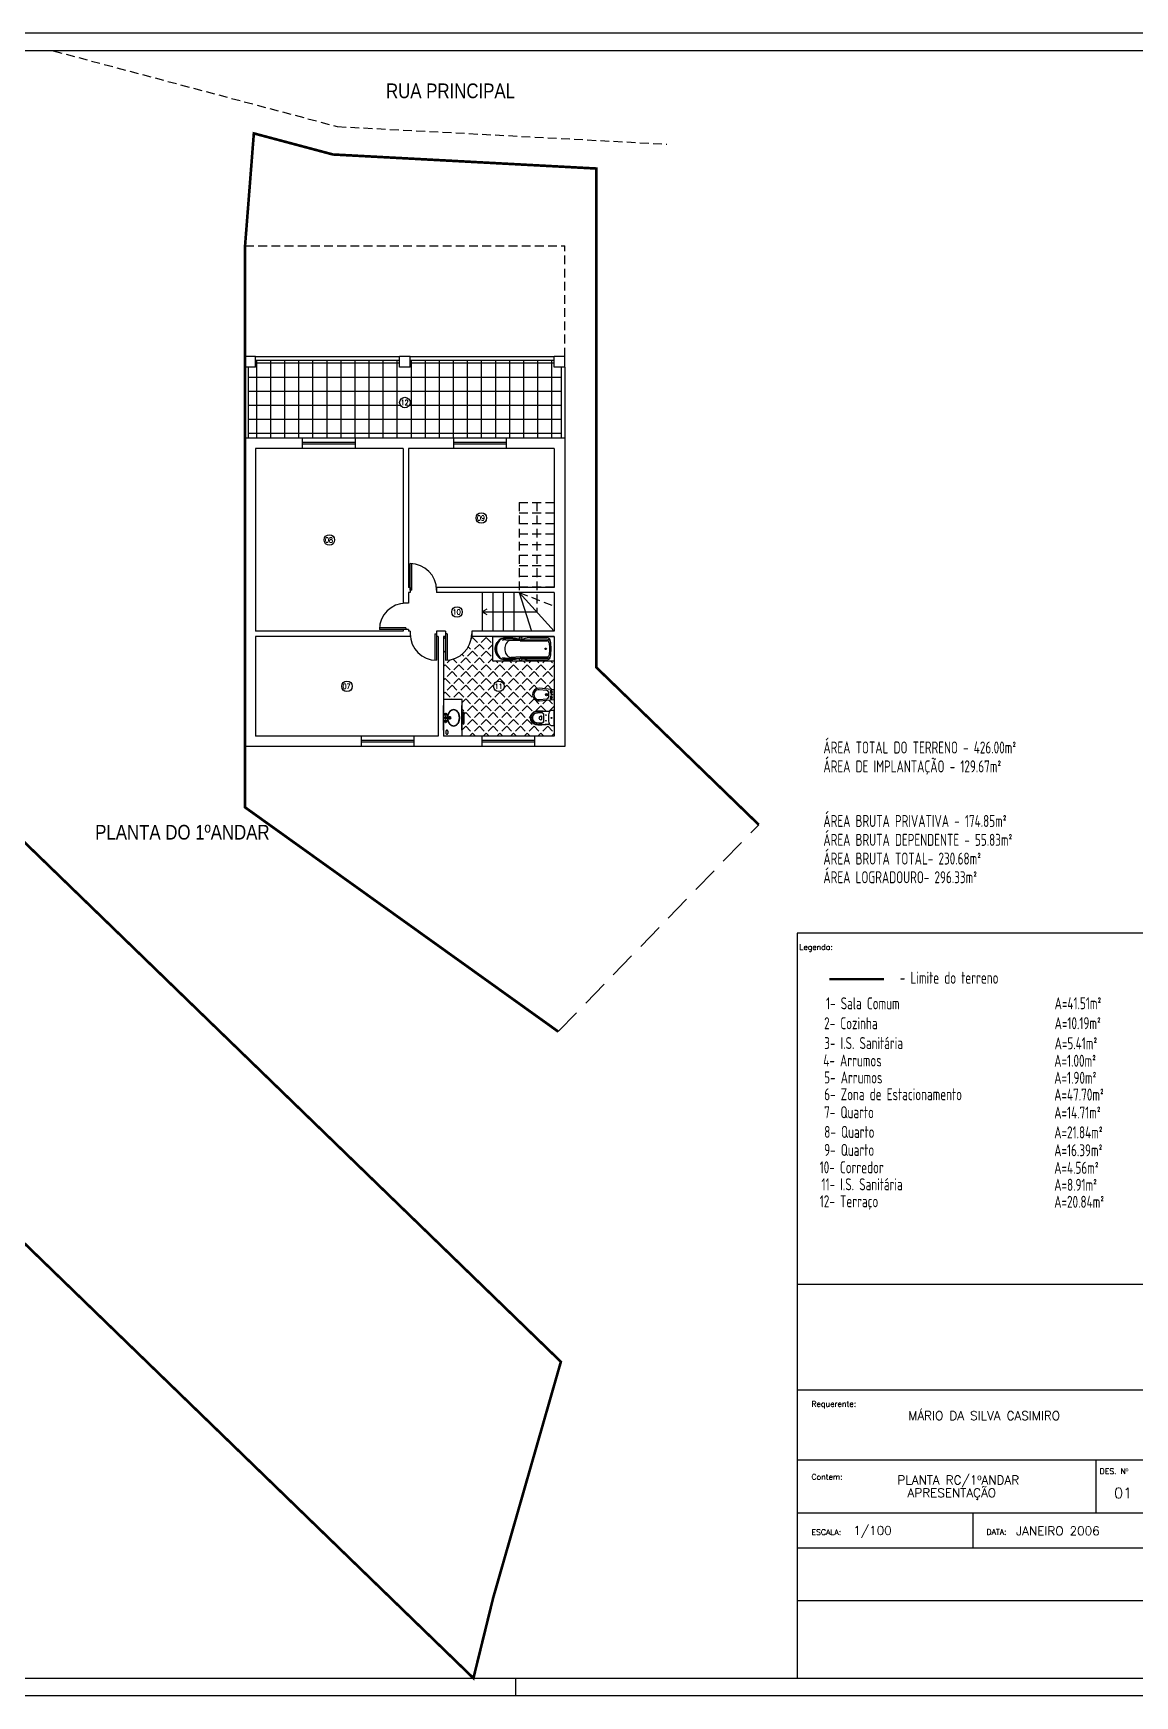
# Model space of a CAD drawing. Header units: inches. Extents: x 195 to 311, y -195 to -148.
# Drawn here: x 220.34 to 251.69, y -195.25 to -147.94 of the extents above; entities that cross this region are included whole.
import ezdxf
from ezdxf.enums import TextEntityAlignment as Align

# ---------------------------------------------------------------- set-up
doc = ezdxf.new("R2010")
doc.units = ezdxf.units.IN
doc.header["$MEASUREMENT"] = 0
for name, pattern in [('ACAD_ISO04W100', [30.5, 24, -3, 0.5, -3]), ('DASHDOT', [25.4, 12.7, -6.35, 0, -6.35]), ('HIDDEN', [0.375, 0.25, -0.125])]:
    doc.linetypes.add(name, pattern=pattern)
doc.layers.get('0').update_dxf_attribs({"linetype": 'CONTINUOUS'})
for name, color, linetype in [('AREAS', 7, 'CONTINUOUS'), ('cotas', 7, 'CONTINUOUS'), ('LEG', 7, 'CONTINUOUS'), ('LEGENDA', 7, 'CONTINUOUS'), ('LIMITE', 1, 'ACAD_ISO04W100'), ('NUMEROS', 7, 'CONTINUOUS'), ('OBJECTOS', 6, 'CONTINUOUS'), ('paredes', 2, 'CONTINUOUS'), ('PAVIMENTO', 4, 'CONTINUOUS'), ('vão', 1, 'CONTINUOUS')]:
    doc.layers.add(name, color=color, linetype=linetype)
doc.styles.add('AREAS', font='isocp.shx')
doc.styles.add('COMPARTIMENTOS', font='simplex.shx', dxfattribs={"height": 0.18})
doc.styles.add('SIMPLEX', font='SIMPLEX.SHX')
doc.styles.add('textoleg', font='swissc.ttf')

# ---------------------------------------------------------------- blocks, each defined once
blk = doc.blocks.new('A$C70504814')
at = {"layer": 'LEG'}
for p, q in [((-390.924, -47.565), (-448.924, -47.565)), ((-409.424, -94.878), (-409.424, -94.378)), ((-390.924, -94.878), (-448.924, -94.878))]:
    blk.add_line(p, q, dxfattribs=at)
at = {"layer": 'LEG', "color": 5}
for p, q in [((-391.424, -48.065), (-446.424, -48.065)), ((-401.424, -73.178), (-401.424, -94.378)), ((-391.424, -73.178), (-401.424, -73.178)), ((-391.424, -83.178), (-401.424, -83.178)), ((-391.424, -86.178), (-401.424, -86.178)), ((-391.424, -88.178), (-401.424, -88.178)), ((-392.924, -88.178), (-392.924, -89.678)), ((-391.424, -89.678), (-401.424, -89.678)), ((-396.424, -89.678), (-396.424, -90.678)), ((-391.424, -90.678), (-401.424, -90.678)), ((-391.424, -92.178), (-401.424, -92.178)), ((-446.424, -94.378), (-391.424, -94.378))]:
    blk.add_line(p, q, dxfattribs=at)
at = {"layer": 'LEG', "linetype": 'Continuous'}
blk.add_line((-401.424, -92.178), (-401.424, -92.178), dxfattribs=at)
at = {"layer": 'LEG', "linetype": 'Continuous', "style": 'COMPARTIMENTOS'}
for s, p in [('Legenda:', (-401.359, -73.652)), ('Requerente:', (-401.012, -86.653)), ('DES. Nº', (-392.812, -88.567)), ('Contem:', (-401.012, -88.728)), ('ESCALA:', (-401.012, -90.302)), ('DATA:', (-396.032, -90.295))]:
    blk.add_text(s, height=0.16, dxfattribs=at).set_placement(p)
for tag, p in [('REQUERENTE', (-397.572, -87.031)), ('REQUERENTE', (-397.572, -87.419)), ('CONTEM', (-397.91, -88.862)), ('CONTEM', (-397.91, -89.227)), ('ESCALA', (-399.823, -90.3)), ('DATA', (-395.19, -90.311))]:
    blk.add_attdef(tag, p, '', height=0.25, dxfattribs=at)
at = {"layer": 'LEG', "color": 5, "style": 'COMPARTIMENTOS'}
blk.add_attdef('NUMERO', (-392.401, -89.257), '', height=0.3, dxfattribs=at)
blk = doc.blocks.new('ba-200')
for p, q in [((-0.789, 0.011), (-0.789, 1.989)), ((-0.777, 2), (0, 2)), ((-0.744, 1.218), (-0.744, 1.763)), ((-0.687, 0.423), (-0.687, 1.791)), ((-0.652, 0.894), (-0.652, 1.753)), ((-0.126, 0.894), (-0.126, 1.753)), ((-0.09, 0.423), (-0.09, 1.791)), ((-0.033, 1.218), (-0.033, 1.763)), ((0.011, 1.989), (0.011, 0.011)), ((-0.687, 0.897), (-0.687, 0.912)), ((-0.652, 0.894), (-0.664, 0.6)), ((-0.126, 0.894), (-0.113, 0.6)), ((-0.09, 0.897), (-0.09, 0.912)), ((0, 0), (-0.777, 0))]:
    blk.add_line(p, q)
blk.add_lwpolyline([(-0.415, 1.884, -0.338364), (-0.415, 1.885, -0.038384), (-0.408, 1.886, -0.0164), (-0.4, 1.887, -0.011665), (-0.389, 1.887, -0.011665), (-0.379, 1.887, -0.0164), (-0.371, 1.886, -0.038384), (-0.364, 1.885, -0.338364), (-0.363, 1.884, -0.338364), (-0.364, 1.884, -0.038384), (-0.371, 1.882, -0.0164), (-0.379, 1.882, -0.011665), (-0.389, 1.881, -0.011665), (-0.4, 1.882, -0.0164), (-0.408, 1.882, -0.038384), (-0.415, 1.884, -0.338364)], format="xyb", close=True)
for centre, radius in [((-0.389, 1.722), 0.0245), ((-0.739, 0.911), 0.0376), ((-0.039, 0.911), 0.0376)]:
    blk.add_circle(centre, radius)
for centre, radius, start, end in [((-0.777, 1.989), 0.0113, 90, 180), ((-0.627, 1.763), 0.118, 97.7548, 180), ((-0.593, 1.791), 0.0941, 122.6315, 180), ((-0.558, 1.753), 0.0941, 95.5499, 180), ((-0.389, 0.014), 1.882, 90, 97.7548), ((-0.389, 0.014), 1.841, 90, 95.5499), ((-0.389, 0.014), 1.882, 82.2452, 90), ((-0.389, 0.014), 1.841, 84.4501, 90), ((-0.22, 1.753), 0.0941, 0, 84.4501), ((-0.151, 1.763), 0.118, 0, 82.2452), ((-0.184, 1.791), 0.0941, 0, 57.3685), ((0, 1.989), 0.0113, 0, 90), ((0, 1.218), 0.744, 180, 195.5065), ((-0.777, 1.218), 0.744, 344.4935, 0), ((0.9, 0.472), 1.647, 170.7933, 181.7064), ((0.9, 0.472), 1.628, 170.7933, 181.7064), ((-2.027, 0.946), 1.318, 350.7933, 353.7512), ((-0.221, 1.166), 0.518, 196.5524, 203.0315), ((-0.483, 0.777), 0.235, 150.9322, 173.7512), ((-0.819, 0.912), 0.132, 0, 23.0315), ((-0.698, 0.897), 0.0113, 330.9322, 0), ((-0.49, 0.593), 0.174, 177.6277, 244.1717), ((-0.287, 0.593), 0.174, 295.8283, 2.3723), ((0.041, 0.912), 0.132, 156.9685, 180), ((-0.079, 0.897), 0.0113, 180, 209.0678), ((-0.295, 0.777), 0.235, 6.2488, 29.0678), ((-0.556, 1.166), 0.518, 336.9685, 343.4476), ((-1.677, 0.472), 1.628, 358.2936, 9.2067), ((1.249, 0.946), 1.318, 186.2488, 189.2067), ((-1.677, 0.472), 1.647, 358.2936, 9.2067), ((-0.777, 0.011), 0.0113, 180, 270), ((-0.464, 0.423), 0.282, 180, 242.7971), ((-0.435, 0.42), 0.324, 204.9978, 255.6103), ((-0.458, 0.508), 0.282, 197.3648, 222.3863), ((-0.435, 0.42), 0.311, 201.8803, 255.6103), ((-0.405, 0.423), 0.282, 180, 201.9431), ((-0.346, 0.505), 0.447, 235.8685, 255.0291), ((-0.389, 0.569), 0.447, 242.7971, 270), ((-0.389, 0.802), 0.407, 244.1717, 270), ((-0.389, 0.602), 0.512, 255.6103, 270), ((-0.389, 0.602), 0.499, 255.6103, 270), ((-0.389, 0.346), 0.282, 255.0291, 284.9709), ((-0.389, 0.802), 0.407, 270, 295.8283), ((-0.389, 0.569), 0.447, 270, 297.2029), ((-0.389, 0.602), 0.499, 270, 284.3897), ((-0.389, 0.602), 0.512, 270, 284.3897), ((-0.431, 0.505), 0.447, 284.9709, 304.1315), ((-0.342, 0.42), 0.311, 284.3897, 338.1197), ((-0.342, 0.42), 0.324, 284.3897, 335.0022), ((-0.313, 0.423), 0.282, 297.2029, 0), ((-0.373, 0.423), 0.282, 338.0569, 0), ((-0.319, 0.508), 0.282, 317.6137, 342.6352), ((0, 0.011), 0.0113, 270, 0)]:
    blk.add_arc(centre, radius, start, end)
blk = doc.blocks.new('bid')
at = {"layer": 'OBJECTOS'}
for p, q in [((-0.094, -0.065), (-0.101, -0.072)), ((-0.101, -0.099), (-0.094, -0.106)), ((-0.091, -0.068), (-0.098, -0.075)), ((-0.098, -0.096), (-0.091, -0.103)), ((-0.062, -0.075), (-0.069, -0.068)), ((-0.069, -0.103), (-0.062, -0.096)), ((-0.059, -0.072), (-0.066, -0.065)), ((-0.066, -0.106), (-0.059, -0.099)), ((0.059, -0.072), (0.066, -0.065)), ((0.066, -0.106), (0.059, -0.099)), ((0.062, -0.075), (0.069, -0.068)), ((0.069, -0.103), (0.062, -0.096)), ((0.091, -0.068), (0.098, -0.075)), ((0.098, -0.096), (0.091, -0.103)), ((0.094, -0.065), (0.101, -0.072)), ((0.101, -0.099), (0.094, -0.106))]:
    blk.add_line(p, q, dxfattribs=at)
for points in [[(-0.14, 0), (-0.179, -0.423, 1.096946), (0.179, -0.423), (0.14, 0)], [(0.139, -0.427), (0.12, -0.215, 0.293275), (0.08, -0.164, 0.170265), (-0.08, -0.164, 0.293275), (-0.12, -0.215), (-0.139, -0.427, 1.096946)]]:
    blk.add_lwpolyline(points, format="xyb", close=True, dxfattribs=at)
for centre, radius in [((-0.08, -0.085), 0.015), ((-0.08, -0.085), 0.011), ((0, -0.219), 0.0316), ((0, -0.219), 0.0216), ((0, -0.069), 0.0198), ((0.08, -0.085), 0.015), ((0.08, -0.085), 0.011)]:
    blk.add_circle(centre, radius, dxfattribs=at)
for centre, radius, start, end in [((-0.08, -0.085), 0.0305, 149.2108, 210.7892), ((-0.101, -0.064), 0.0075, 356.8103, 273.1897), ((-0.101, -0.107), 0.0075, 86.8103, 3.1897), ((-0.08, -0.085), 0.0255, 147.4537, 212.5463), ((-0.096, -0.07), 0.00533, 200.5622, 249.4378), ((-0.096, -0.101), 0.00533, 110.5622, 159.4378), ((-0.094, -0.074), 0.00412, 187.6495, 262.3505), ((-0.094, -0.096), 0.00412, 97.6495, 172.3505), ((-0.08, -0.085), 0.0305, 59.2108, 120.7892), ((-0.08, -0.085), 0.0305, 239.2108, 300.7892), ((-0.08, -0.085), 0.0255, 57.4537, 122.5463), ((-0.096, -0.07), 0.00533, 20.5622, 69.4378), ((-0.096, -0.101), 0.00533, 290.5622, 339.4378), ((-0.08, -0.085), 0.0255, 237.4537, 302.5463), ((-0.091, -0.072), 0.00412, 7.6495, 82.3505), ((-0.091, -0.099), 0.00412, 277.6495, 352.3505), ((-0.069, -0.072), 0.00412, 97.6495, 172.3505), ((-0.069, -0.099), 0.00412, 187.6495, 262.3505), ((-0.064, -0.07), 0.00533, 110.5622, 159.4378), ((-0.064, -0.101), 0.00533, 200.5622, 249.4378), ((-0.059, -0.064), 0.0075, 266.8103, 183.1897), ((-0.066, -0.074), 0.00412, 277.6495, 352.3505), ((-0.066, -0.096), 0.00412, 7.6495, 82.3505), ((-0.059, -0.107), 0.0075, 176.8103, 93.1897), ((-0.064, -0.07), 0.00533, 290.5622, 339.4378), ((-0.064, -0.101), 0.00533, 20.5622, 69.4378), ((-0.08, -0.085), 0.0255, 327.4537, 32.5463), ((-0.08, -0.085), 0.0305, 329.2108, 30.7892), ((0.08, -0.085), 0.0305, 149.2108, 210.7892), ((0.059, -0.064), 0.0075, 356.8103, 273.1897), ((0.059, -0.107), 0.0075, 86.8103, 3.1897), ((0.08, -0.085), 0.0255, 147.4537, 212.5463), ((0.064, -0.07), 0.00533, 200.5622, 249.4378), ((0.064, -0.101), 0.00533, 110.5622, 159.4378), ((0.066, -0.074), 0.00412, 187.6495, 262.3505), ((0.066, -0.096), 0.00412, 97.6495, 172.3505), ((0.08, -0.085), 0.0305, 59.2108, 120.7892), ((0.08, -0.085), 0.0305, 239.2108, 300.7892), ((0.08, -0.085), 0.0255, 57.4537, 122.5463), ((0.064, -0.07), 0.00533, 20.5622, 69.4378), ((0.064, -0.101), 0.00533, 290.5622, 339.4378), ((0.08, -0.085), 0.0255, 237.4537, 302.5463), ((0.069, -0.072), 0.00412, 7.6495, 82.3505), ((0.069, -0.099), 0.00412, 277.6495, 352.3505), ((0.091, -0.072), 0.00412, 97.6495, 172.3505), ((0.091, -0.099), 0.00412, 187.6495, 262.3505), ((0.096, -0.07), 0.00533, 110.5622, 159.4378), ((0.096, -0.101), 0.00533, 200.5622, 249.4378), ((0.101, -0.064), 0.0075, 266.8103, 183.1897), ((0.094, -0.074), 0.00412, 277.6495, 352.3505), ((0.094, -0.096), 0.00412, 7.6495, 82.3505), ((0.101, -0.107), 0.0075, 176.8103, 93.1897), ((0.096, -0.07), 0.00533, 290.5622, 339.4378), ((0.096, -0.101), 0.00533, 20.5622, 69.4378), ((0.08, -0.085), 0.0255, 327.4537, 32.5463), ((0.08, -0.085), 0.0305, 329.2108, 30.7892)]:
    blk.add_arc(centre, radius, start, end, dxfattribs=at)
blk = doc.blocks.new('At-in')
for p, q in [((-0.215, -0.003), (-0.215, -0.06)), ((-0.05, -0.387), (-0.05, -0.372)), ((0.05, -0.387), (0.05, -0.372))]:
    blk.add_line(p, q)
blk.add_lwpolyline([(0, 0), (-0.209, 0, 0.414214), (-0.215, -0.006), (-0.215, -0.064, 0.238984), (-0.178, -0.136, 0.001601), (-0.184, -0.232, -0.004472), (-0.19, -0.312, 0.032048), (-0.194, -0.466, 0.043048), (-0.186, -0.534, 0.354689), (0, -0.685, 0.354689), (0.186, -0.534, 0.043048), (0.194, -0.466, 0.032048), (0.19, -0.312, -0.004472), (0.184, -0.232, 0.001601), (0.178, -0.136, 0.238984), (0.215, -0.064), (0.215, -0.006, 0.414214), (0.209, 0)], format="xyb", close=True)
for centre, radius in [((-0.08, -0.237), 0.008), ((0, -0.082), 0.0135), ((0.08, -0.237), 0.008)]:
    blk.add_circle(centre, radius)
for centre, radius, start, end in [((5.314, -0.471), 5.5, 177.3915, 178.9884), ((1.115, -0.394), 1.3, 179.1057, 182.1231), ((0.266, -0.431), 0.45, 181.5343, 192.2894), ((14.807, -0.845), 15, 177.2953, 177.6147), ((-0.125, -0.064), 0.09, 233.7626, 245.9848), ((-0.08, 0.037), 0.2, 245.9849, 266.4616), ((-0.082, -0.36), 0.065, 93.2577, 178.8163), ((5.314, -0.471), 5.462, 178.8163, 178.9884), ((1.115, -0.394), 1.262, 179.1057, 182.1231), ((0.266, -0.431), 0.412, 181.5343, 192.2894), ((-0.082, -0.36), 0.06, 93.2577, 178.8163), ((5.314, -0.471), 5.457, 178.8163, 178.9884), ((1.115, -0.394), 1.257, 179.1057, 182.1231), ((0.266, -0.431), 0.407, 181.5343, 192.2894), ((0, 1.335), 1.5, 266.4616, 270), ((0, -1.793), 1.5, 86.7423, 93.2577), ((0, -1.793), 1.495, 86.7423, 93.2577), ((-0.035, -0.372), 0.015, 97.0541, 180), ((0, -0.387), 0.05, 180, 0), ((0, -0.655), 0.3, 82.9459, 97.0541), ((0, 1.335), 1.5, 270, 273.5384), ((0.035, -0.372), 0.015, 0, 82.9459), ((0.082, -0.36), 0.065, 1.1837, 86.7423), ((0.082, -0.36), 0.06, 1.1837, 86.7423), ((0.08, 0.037), 0.2, 273.5384, 294.0151), ((-0.266, -0.431), 0.407, 347.7106, 358.4657), ((-0.266, -0.431), 0.412, 347.7106, 358.4657), ((-1.115, -0.394), 1.257, 357.8769, 0.8943), ((-5.314, -0.471), 5.457, 1.0116, 1.1837), ((-1.115, -0.394), 1.262, 357.8769, 0.8943), ((-5.314, -0.471), 5.462, 1.0116, 1.1837), ((0.125, -0.064), 0.09, 294.0152, 306.2374), ((-0.266, -0.431), 0.45, 347.7106, 358.4657), ((-14.807, -0.845), 15, 2.3853, 2.7047), ((-5.314, -0.471), 5.5, 1.0116, 2.6085), ((-1.115, -0.394), 1.3, 357.8769, 0.8943), ((0, -0.489), 0.178, 192.2894, 270), ((0, -0.489), 0.14, 192.2894, 270), ((0, -0.489), 0.135, 192.2894, 270), ((0, -0.489), 0.135, 270, 347.7106), ((0, -0.489), 0.14, 270, 347.7106), ((0, -0.489), 0.178, 270, 347.7106)]:
    blk.add_arc(centre, radius, start, end)
blk = doc.blocks.new('numeros')
at = {"layer": 'NUMEROS'}
blk.add_circle((0.009, -0.033), 0.15, dxfattribs=at)
at = {"layer": 'NUMEROS', "style": 'SIMPLEX', "width": 0.75}
blk.add_attdef('NUMERO', text='', height=0.15, dxfattribs=at).set_placement((-0.002, -0.109), align=Align.CENTER)

msp = doc.modelspace()

# ---------------------------------------------------------------- hatches: boundary and pattern name
at = {"layer": 'PAVIMENTO', "linetype": 'Continuous'}
h = msp.add_hatch(dxfattribs=at)
h.set_pattern_fill('NET', color=256, scale=3.2, angle=270, style=0)
h.set_pattern_definition([(270, (532.3039, 93.87867), (0.4, -7e-17), []), (0, (532.3039, 93.87867), (1e-16, 0.4), [])])
h.paths.add_polyline_path([(235.371, -157.438), (235.171, -157.438), (235.171, -157.238), (231.071, -157.238), (231.071, -157.438), (230.771, -157.438), (230.771, -157.238), (226.671, -157.238), (226.671, -157.438), (226.471, -157.438), (226.471, -159.458), (228.001, -159.458), (229.501, -159.458), (232.301, -159.458), (233.801, -159.458), (235.371, -159.458)])
h.paths.add_polyline_path([(230.771, -158.448, -1), (231.071, -158.448, -1)], flags=16)
h.paths.add_polyline_path([(230.816, -158.561), (231.003, -158.561), (231.003, -158.336), (230.816, -158.336)], flags=24)
at = {"layer": 'PAVIMENTO'}
h = msp.add_hatch(dxfattribs=at)
h.set_pattern_fill('ANGLE', color=256, angle=225, style=0)
h.set_pattern_definition([(225, (532.3039, 93.87867), (0.19445436, -0.19445436), [0.2, -0.075]), (315, (532.3039, 93.87867), (0.19445436, 0.19445436), [0.2, -0.075])])
h.paths.add_polyline_path([(235.171, -166.9), (234.748, -166.94, -1.096946), (234.748, -166.581), (235.171, -166.62), (235.171, -165.808), (233.421, -165.808), (233.421, -165.108), (232.817, -165.108, -0.38517), (232.071, -165.783), (232.071, -165.108), (232.021, -165.108), (232.021, -166.902), (232.546, -166.902), (232.546, -167.24), (232.554, -167.24), (232.554, -167.26, 0.04075), (232.587, -167.265, -1.104876), (232.604, -167.277), (232.604, -167.563, -1.104876), (232.587, -167.575, 0.04075), (232.554, -167.58), (232.554, -167.6), (232.546, -167.6), (232.546, -167.938), (233.111, -167.938), (234.611, -167.938), (235.171, -167.938), (235.171, -167.638), (235.108, -167.638, -0.238984), (235.035, -167.601, -0.001601), (234.939, -167.607, 0.004472), (234.859, -167.613, -0.032048), (234.705, -167.617, -0.043048), (234.637, -167.609, -0.354689), (234.486, -167.423, -0.354689), (234.637, -167.237, -0.043048), (234.705, -167.229, -0.032048), (234.859, -167.233, 0.004472), (234.939, -167.239, -0.001601), (235.035, -167.245, -0.238984), (235.108, -167.208), (235.171, -167.208)])
h.paths.add_polyline_path([(233.446, -166.523, -1), (233.746, -166.523, -1)], flags=16)
h.paths.add_polyline_path([(233.467, -166.636), (233.702, -166.636), (233.702, -166.411), (233.467, -166.411)], flags=24)

# ---------------------------------------------------------------- linework, layer by layer
at = {"layer": 'cotas', "linetype": 'HIDDEN', "ltscale": 3}
msp.add_line((235.285, -176.351), (240.99, -170.461), dxfattribs=at)
at = {"layer": 'LIMITE', "linetype": 'DASHDOT', "ltscale": 0.1, "const_width": 0.075}
msp.add_lwpolyline([(213.872, -176.351), (204.958, -169.968), (204.958, -165.988), (204.958, -153.988), (205.208, -150.788), (207.458, -151.388), (214.958, -151.788), (214.958, -165.988), (235.359, -185.746), (233.435, -192.455), (232.87, -194.751)], close=True, dxfattribs=at)
for points in [[(235.285, -176.351), (226.371, -169.968), (226.371, -165.988), (226.371, -153.988), (226.621, -150.788), (228.871, -151.388), (236.371, -151.788), (236.371, -165.988), (240.99, -170.461)], [(243.001, -174.858), (244.552, -174.858)]]:
    msp.add_lwpolyline(points, dxfattribs=at)
at = {"layer": 'OBJECTOS'}
for p, q in [((232.546, -166.902), (232.021, -166.902)), ((232.031, -167.938), (232.031, -166.902)), ((232.546, -167.938), (232.546, -166.902)), ((232.021, -167.775), (232.021, -167.065)), ((232.021, -167.065), (232.031, -167.065)), ((232.188, -167.407), (232.178, -167.407)), ((232.188, -167.432), (232.178, -167.432)), ((232.536, -167.775), (232.536, -167.065)), ((232.536, -167.065), (232.546, -167.065)), ((232.554, -167.24), (232.546, -167.24)), ((232.554, -167.3), (232.546, -167.3)), ((232.554, -167.24), (232.554, -167.3)), ((232.589, -167.277), (232.604, -167.277)), ((232.589, -167.563), (232.589, -167.277)), ((232.604, -167.563), (232.604, -167.277)), ((232.021, -167.775), (232.031, -167.775)), ((232.536, -167.775), (232.546, -167.775)), ((232.554, -167.54), (232.546, -167.54)), ((232.554, -167.6), (232.546, -167.6)), ((232.554, -167.54), (232.554, -167.6)), ((232.589, -167.563), (232.604, -167.563))]:
    msp.add_line(p, q, dxfattribs=at)
for points in [[(232.068, -167.315, -0.092006), (232.054, -167.313, 0.22555), (232.049, -167.314, 0.545507), (232.049, -167.326, 0.22555), (232.054, -167.326, -0.091872), (232.068, -167.324)], [(232.105, -167.406, 0.074665), (232.1, -167.399, 0.102013), (232.091, -167.392, 0.108254), (232.081, -167.39, 0.108254), (232.071, -167.392, 0.102013), (232.062, -167.399, 0.094273), (232.056, -167.408, 0.089446), (232.054, -167.42, 0.089446), (232.056, -167.432, 0.094273), (232.062, -167.441, 0.102013), (232.071, -167.448, 0.108254), (232.081, -167.45, 0.108254), (232.091, -167.448, 0.102013), (232.1, -167.441, 0.062865), (232.105, -167.435, 0.089446)], [(232.082, -167.404, 0.012114), (232.081, -167.404, 0.095957), (232.075, -167.405, 0.097405), (232.07, -167.409, 0.099526), (232.066, -167.414, 0.101079), (232.065, -167.42, 0.101079), (232.066, -167.426, 0.099526), (232.07, -167.431, 0.097405), (232.075, -167.434, 0.095957), (232.081, -167.436, 0.012114), (232.082, -167.436, 0.097405)], [(232.077, -167.307, 0.092006), (232.075, -167.293, -0.22555), (232.075, -167.288, -0.545507), (232.087, -167.288, -0.22555), (232.088, -167.293, 0.091872), (232.086, -167.307)], [(232.077, -167.333, -0.092006), (232.075, -167.347, 0.22555), (232.075, -167.352, 0.545507), (232.087, -167.352, 0.22555), (232.088, -167.347, -0.091872), (232.086, -167.333)], [(232.077, -167.507, 0.092006), (232.075, -167.493, -0.22555), (232.075, -167.488, -0.545507), (232.087, -167.488, -0.22555), (232.088, -167.493, 0.091872), (232.086, -167.507)], [(232.094, -167.315, 0.092006), (232.108, -167.313, -0.22555), (232.113, -167.314, -0.545507), (232.113, -167.326, -0.22555), (232.108, -167.326, 0.091872), (232.094, -167.324)], [(232.131, -167.432, 0.064197), (232.145, -167.512, 0.084664), (232.181, -167.585, 0.10637), (232.241, -167.638, 0.129253), (232.306, -167.655, 0.129253), (232.371, -167.638, 0.10637), (232.431, -167.585, 0.084664), (232.468, -167.512, 0.073859), (232.481, -167.42, 0.073859), (232.468, -167.328, 0.084664), (232.431, -167.255, 0.10637), (232.371, -167.202, 0.129253), (232.306, -167.185, 0.129253), (232.241, -167.202, 0.10637), (232.181, -167.255, 0.084664), (232.145, -167.328, 0.064197), (232.131, -167.408, 0.073859)], [(232.141, -167.432, 0.064281), (232.154, -167.509, 0.084664), (232.189, -167.579, 0.10637), (232.246, -167.629, 0.129253), (232.306, -167.645, 0.129253), (232.366, -167.629, 0.10637), (232.423, -167.579, 0.084664), (232.458, -167.509, 0.073859), (232.471, -167.42, 0.073859), (232.458, -167.331, 0.084664), (232.423, -167.261, 0.10637), (232.366, -167.211, 0.129253), (232.306, -167.195, 0.129253), (232.246, -167.211, 0.10637), (232.189, -167.261, 0.084664), (232.154, -167.331, 0.064282), (232.141, -167.408, 0.073859)], [(232.068, -167.515, -0.092006), (232.054, -167.513, 0.22555), (232.049, -167.514, 0.545507), (232.049, -167.526, 0.22555), (232.054, -167.526, -0.091872), (232.068, -167.524)], [(232.077, -167.533, -0.092006), (232.075, -167.547, 0.22555), (232.075, -167.552, 0.545507), (232.087, -167.552, 0.22555), (232.088, -167.547, -0.091872), (232.086, -167.533)], [(232.094, -167.515, 0.092006), (232.108, -167.513, -0.22555), (232.113, -167.514, -0.545507), (232.113, -167.526, -0.22555), (232.108, -167.526, 0.091872), (232.094, -167.524)]]:
    msp.add_lwpolyline(points, format="xyb", dxfattribs=at)
msp.add_lwpolyline([(232.151, -167.83, 0.05934), (232.148, -167.806, 0.072877), (232.141, -167.787, 0.106718), (232.128, -167.774, 0.155603), (232.116, -167.77, 0.155603), (232.104, -167.774, 0.106718), (232.091, -167.787, 0.072877), (232.084, -167.806, 0.05934), (232.081, -167.83, 0.05934), (232.084, -167.854, 0.072877), (232.091, -167.872, 0.106718), (232.104, -167.886, 0.155603), (232.116, -167.89, 0.155603), (232.128, -167.886, 0.106718), (232.141, -167.872, 0.072877), (232.148, -167.854, 0.05934)], format="xyb", close=True, dxfattribs=at)
for centre, radius in [((232.081, -167.32), 0.035), ((232.081, -167.52), 0.035), ((232.081, -167.32), 0.0135), ((232.078, -167.42), 0.01), ((232.081, -167.52), 0.0135)]:
    msp.add_circle(centre, radius, dxfattribs=at)
for centre, radius, start, end in [((232.081, -167.32), 0.0165, 105.918, 164.082), ((232.081, -167.32), 0.0165, 195.9198, 254.082), ((232.202, -166.058), 1.351, 264.858, 268.974), ((232.202, -168.782), 1.351, 91.026, 95.142), ((232.081, -167.32), 0.0165, 15.918, 74.0802), ((232.081, -167.32), 0.0165, 285.9198, 344.0802), ((232.201, -167.42), 0.033, 198.8657, 161.1343), ((232.178, -167.42), 0.0125, 238.2871, 121.7129), ((232.178, -167.42), 0.0105, 270, 90), ((232.201, -167.42), 0.023, 212.9207, 147.0793), ((232.188, -167.42), 0.0125, 270, 90), ((232.601, -167.058), 0.207, 256.8038, 266.1379), ((232.601, -167.482), 0.207, 93.8621, 103.1962), ((232.596, -167.27), 0.01, 23.2314, 221.4096), ((232.596, -167.27), 0.01, 318.5904, 17.2216), ((232.081, -167.52), 0.0165, 105.918, 164.082), ((232.081, -167.52), 0.0165, 195.9198, 254.082), ((232.081, -167.52), 0.0165, 15.918, 74.0802), ((232.081, -167.52), 0.0165, 285.9198, 344.0802), ((232.601, -167.358), 0.207, 256.8038, 266.1379), ((232.601, -167.782), 0.207, 93.8621, 103.1962), ((232.596, -167.57), 0.01, 138.5904, 17.2216), ((232.596, -167.57), 0.01, 23.2314, 41.4096)]:
    msp.add_arc(centre, radius, start, end, dxfattribs=at)
at = {"layer": 'paredes'}
for p, q in [((226.671, -157.138), (226.371, -157.138)), ((226.371, -157.438), (226.371, -157.138)), ((226.671, -157.438), (226.371, -157.438)), ((226.671, -157.438), (226.671, -157.138)), ((231.071, -157.138), (230.771, -157.138)), ((230.771, -157.438), (230.771, -157.138)), ((231.071, -157.438), (230.771, -157.438)), ((231.071, -157.438), (231.071, -157.138)), ((235.471, -157.138), (235.171, -157.138)), ((235.171, -157.438), (235.171, -157.138)), ((235.471, -157.438), (235.171, -157.438)), ((235.471, -157.438), (235.471, -157.138)), ((226.371, -159.458), (226.371, -168.238)), ((228.001, -159.458), (226.371, -159.458)), ((226.671, -159.758), (226.671, -164.958)), ((228.001, -159.758), (226.671, -159.758)), ((228.001, -159.458), (228.001, -159.758)), ((229.501, -159.458), (229.501, -159.758)), ((232.301, -159.458), (229.501, -159.458)), ((230.871, -159.758), (229.501, -159.758)), ((230.871, -159.758), (230.871, -164.158)), ((231.021, -159.758), (231.021, -163.708)), ((232.301, -159.758), (231.021, -159.758)), ((232.301, -159.458), (232.301, -159.758)), ((233.801, -159.458), (233.801, -159.758)), ((235.471, -159.458), (233.801, -159.458)), ((235.171, -159.758), (233.801, -159.758)), ((235.171, -159.758), (235.171, -163.708)), ((235.471, -159.458), (235.471, -168.238)), ((231.021, -164.158), (230.871, -164.158)), ((231.071, -163.708), (231.021, -163.708)), ((231.021, -163.858), (231.021, -164.158)), ((231.071, -163.858), (231.021, -163.858)), ((231.071, -163.708), (231.071, -163.858)), ((231.821, -163.708), (231.821, -163.858)), ((235.171, -163.708), (231.821, -163.708)), ((235.171, -163.858), (231.821, -163.858)), ((235.171, -163.858), (235.171, -164.958)), ((230.871, -164.958), (226.671, -164.958)), ((226.671, -165.108), (226.671, -167.938)), ((231.071, -165.108), (226.671, -165.108)), ((230.871, -164.908), (230.871, -164.958)), ((231.021, -164.908), (230.871, -164.908)), ((231.021, -164.908), (231.021, -164.958)), ((231.071, -164.958), (231.021, -164.958)), ((231.071, -164.958), (231.071, -165.108)), ((231.821, -164.958), (231.821, -165.108)), ((232.071, -164.958), (231.821, -164.958)), ((231.871, -165.108), (231.821, -165.108)), ((231.871, -165.108), (231.871, -167.938)), ((232.021, -165.108), (232.021, -167.938)), ((232.071, -165.108), (232.021, -165.108)), ((232.071, -164.958), (232.071, -165.108)), ((232.821, -164.958), (232.821, -165.108)), ((235.171, -164.958), (232.821, -164.958)), ((235.171, -165.108), (232.821, -165.108)), ((235.171, -165.108), (235.171, -167.938)), ((229.671, -167.938), (226.671, -167.938)), ((229.671, -167.938), (229.671, -168.238)), ((231.171, -167.938), (231.171, -168.238)), ((231.871, -167.938), (231.171, -167.938)), ((233.111, -167.938), (232.021, -167.938)), ((233.111, -167.938), (233.111, -168.238)), ((234.611, -167.938), (234.611, -168.238)), ((235.171, -167.938), (234.611, -167.938)), ((229.671, -168.238), (226.371, -168.238)), ((233.111, -168.238), (231.171, -168.238)), ((235.471, -168.238), (234.611, -168.238))]:
    msp.add_line(p, q, dxfattribs=at)
at = {"layer": 'vão', "linetype": 'HIDDEN'}
for p, q in [((226.371, -153.988), (235.471, -153.988)), ((226.371, -157.138), (226.371, -153.988)), ((235.471, -157.138), (235.471, -153.988)), ((234.171, -161.288), (234.171, -163.858)), ((234.171, -161.288), (235.171, -161.288)), ((234.671, -161.288), (234.671, -164.408)), ((234.171, -161.588), (235.171, -161.588)), ((234.171, -161.888), (235.171, -161.888)), ((234.171, -162.188), (235.171, -162.188)), ((234.171, -162.488), (235.171, -162.488)), ((234.171, -162.788), (235.171, -162.788)), ((234.171, -163.088), (235.171, -163.088)), ((234.171, -163.388), (235.171, -163.388)), ((234.171, -163.688), (235.171, -163.688)), ((234.171, -163.858), (235.171, -164.238))]:
    msp.add_line(p, q, dxfattribs=at)
at = {"layer": 'vão'}
for p, q in [((226.371, -159.458), (226.371, -157.438)), ((226.471, -159.458), (226.471, -157.438)), ((226.671, -157.138), (230.771, -157.138)), ((226.671, -157.238), (230.771, -157.238)), ((231.071, -157.138), (235.171, -157.138)), ((231.071, -157.238), (235.171, -157.238)), ((235.371, -157.438), (235.371, -159.458)), ((235.471, -157.438), (235.471, -159.458)), ((229.501, -159.458), (228.001, -159.458)), ((229.501, -159.583), (228.001, -159.583)), ((229.501, -159.633), (228.001, -159.633)), ((229.501, -159.758), (228.001, -159.758)), ((233.801, -159.458), (232.301, -159.458)), ((233.801, -159.583), (232.301, -159.583)), ((233.801, -159.633), (232.301, -159.633)), ((233.801, -159.758), (232.301, -159.758)), ((231.071, -163.783), (231.071, -163.033)), ((231.121, -163.783), (231.121, -163.035)), ((231.121, -163.783), (231.071, -163.783)), ((233.121, -163.858), (233.121, -164.958)), ((233.421, -163.858), (233.421, -164.958)), ((233.721, -163.858), (233.721, -164.958)), ((234.021, -163.858), (234.021, -164.958)), ((234.171, -163.858), (235.171, -164.958)), ((234.171, -163.858), (234.521, -164.958)), ((233.252, -164.332), (233.121, -164.408)), ((233.121, -164.408), (234.671, -164.408)), ((233.121, -164.408), (233.252, -164.483)), ((230.946, -164.908), (230.196, -164.908)), ((230.946, -164.858), (230.198, -164.858)), ((230.946, -164.858), (230.946, -164.908)), ((231.771, -165.033), (231.771, -165.781)), ((231.771, -165.033), (231.821, -165.033)), ((231.821, -165.033), (231.821, -165.783)), ((232.071, -165.033), (232.071, -165.783)), ((232.121, -165.033), (232.071, -165.033)), ((232.121, -165.033), (232.121, -165.781)), ((231.171, -167.938), (229.671, -167.938)), ((234.611, -167.938), (233.111, -167.938)), ((231.171, -168.063), (229.671, -168.063)), ((231.171, -168.113), (229.671, -168.113)), ((231.171, -168.238), (229.671, -168.238)), ((234.611, -168.063), (233.111, -168.063)), ((234.611, -168.113), (233.111, -168.113)), ((234.611, -168.238), (233.111, -168.238))]:
    msp.add_line(p, q, dxfattribs=at)
at = {"layer": 'vão', "linetype": 'HIDDEN'}
msp.add_lwpolyline([(220.914, -148.438), (228.997, -150.593), (238.371, -151.093)], dxfattribs=at)
at = {"layer": 'vão'}
for centre, start, end in [((231.071, -163.783), 0, 90), ((230.946, -164.908), 90, 180), ((231.821, -165.033), 180, 270), ((232.071, -165.033), 270, 0)]:
    msp.add_arc(centre, 0.75, start, end, dxfattribs=at)

# ---------------------------------------------------------------- block references
at = {"layer": 'cotas'}
ref = msp.add_blockref('A$C70504814', (643.505, -100.373), dxfattribs=at)
ref.add_attrib('NUMERO', '01', (251.104, -189.63), dxfattribs={"layer": 'LEG', "color": 5, "height": 0.3, "style": 'COMPARTIMENTOS'})
ref.add_attrib('DATA', 'JANEIRO 2006', (248.315, -190.685), dxfattribs={"layer": 'LEG', "linetype": 'Continuous', "height": 0.25, "style": 'COMPARTIMENTOS'})
ref.add_attrib('ESCALA', '1/100', (243.682, -190.673), dxfattribs={"layer": 'LEG', "linetype": 'Continuous', "height": 0.25, "style": 'COMPARTIMENTOS'})
ref.add_attrib('CONTEM', 'APRESENTAÇÃO', (245.226, -189.601), dxfattribs={"layer": 'LEG', "linetype": 'Continuous', "height": 0.25, "style": 'COMPARTIMENTOS'})
ref.add_attrib('CONTEM', 'PLANTA RC/1ºANDAR', (244.939, -189.236), dxfattribs={"layer": 'LEG', "linetype": 'Continuous', "height": 0.25, "style": 'COMPARTIMENTOS'})
ref.add_attrib('REQUERENTE', 'MÁRIO DA SILVA CASIMIRO', (245.248, -187.405), dxfattribs={"layer": 'LEG', "linetype": 'Continuous', "height": 0.25, "style": 'COMPARTIMENTOS'})
at = {"layer": 'LEGENDA'}
for p, values in [((230.912, -158.415), {'NUMERO': '12'}), ((233.087, -161.7), {'NUMERO': '09'}), ((228.762, -162.325), {'NUMERO': '08'}), ((232.395, -164.375), {'NUMERO': '10'}), ((229.262, -166.49), {'NUMERO': '07'}), ((233.587, -166.49), {'NUMERO': '11'})]:
    msp.add_blockref('numeros', p, dxfattribs=at).add_auto_attribs(values)
at = {"layer": 'OBJECTOS', "xscale": 0.8749999999999751, "yscale": 0.8749999999999751, "zscale": 0.8749999999999734, "rotation": 270}
msp.add_blockref('ba-200', (233.421, -165.798), dxfattribs=at)
at = {"layer": 'OBJECTOS', "rotation": 270}
for name, p in [('bid', (235.171, -166.76)), ('At-in', (235.171, -167.423))]:
    msp.add_blockref(name, p, dxfattribs=at)

# ---------------------------------------------------------------- texts
at = {"layer": 'AREAS', "style": 'AREAS', "width": 0.75}
for s, p in [('ÁREA TOTAL DO TERRENO - 426.00m²', (242.83, -168.436)), ('ÁREA DE IMPLANTAÇÃO - 129.67m²', (242.83, -168.973)), ('ÁREA BRUTA PRIVATIVA - 174.85m²', (242.83, -170.527)), ('ÁREA BRUTA DEPENDENTE - 55.83m²', (242.83, -171.064)), ('ÁREA BRUTA TOTAL- 230.68m²', (242.83, -171.597)), ('ÁREA LOGRADOURO- 296.33m²', (242.83, -172.128)), ('- Limite do terreno', (245.006, -174.988)), ('1- Sala Comum', (242.905, -175.717)), ('A=41.51m²', (249.411, -175.715)), ('2- Cozinha', (242.852, -176.284)), ('A=10.19m²', (249.411, -176.282)), ('3- I.S. Sanitária', (242.854, -176.847)), ('A=5.41m²', (249.411, -176.855)), ('4- Arrumos', (242.826, -177.342)), ('A=1.00m²', (249.4, -177.35)), ('5- Arrumos', (242.852, -177.826)), ('A=1.90m²', (249.4, -177.835)), ('6- Zona de Estacionamento', (242.854, -178.305)), ('A=47.70m²', (249.4, -178.314)), ('7- Quarto', (242.852, -178.816)), ('A=14.71m²', (249.4, -178.825)), ('8- Quarto', (242.854, -179.375)), ('A=21.84m²', (249.4, -179.389)), ('9- Quarto', (242.852, -179.888)), ('A=16.39m²', (249.4, -179.898)), ('10- Corredor', (242.724, -180.384)), ('A=4.56m²', (249.4, -180.398)), ('11- I.S. Sanitária', (242.776, -180.867)), ('A=8.91m²', (249.4, -180.881)), ('12- Terraço', (242.727, -181.35)), ('A=20.84m²', (249.4, -181.365))]:
    msp.add_text(s, height=0.342, dxfattribs=at).set_placement(p)
at = {"layer": 'LEGENDA', "linetype": 'Continuous', "style": 'textoleg'}
for s, p in [('RUA PRINCIPAL', (230.383, -149.786)), ('PLANTA DO 1ºANDAR', (222.106, -170.885))]:
    msp.add_text(s, height=0.418, dxfattribs=at).set_placement(p)

doc.saveas('drawing.dxf')
